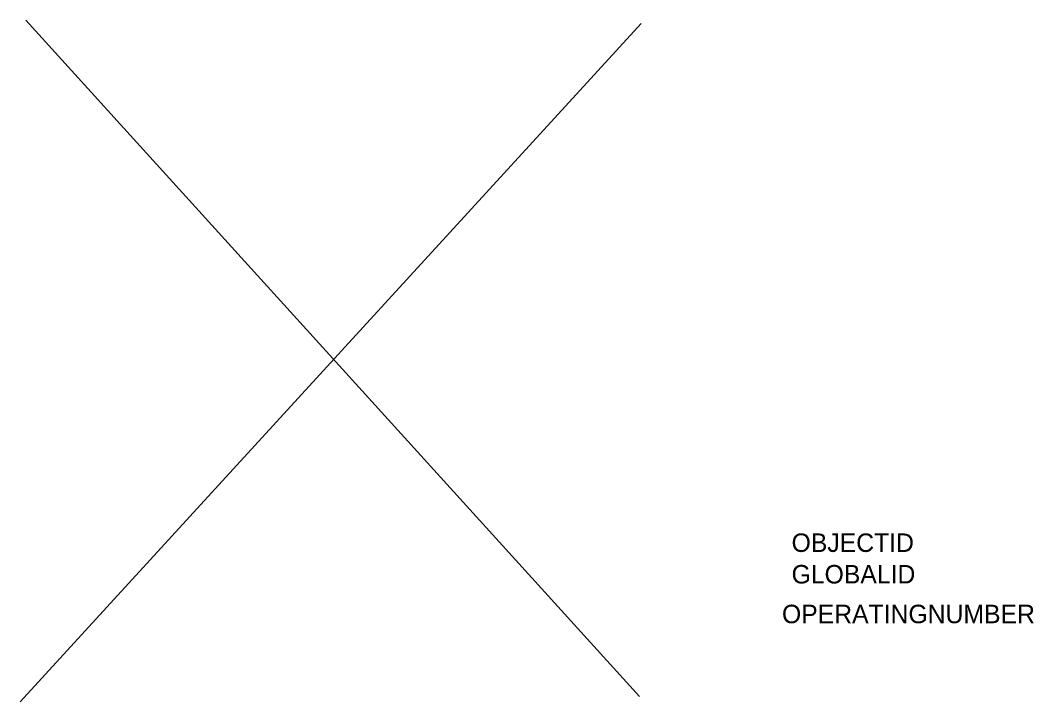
# Model space of a CAD drawing. Header units: feet. Extents: x -0.033 to 0.076, y -0.037 to 0.037.
import ezdxf

# ---------------------------------------------------------------- set-up
doc = ezdxf.new("R2010")
doc.units = ezdxf.units.FT
doc.header["$MEASUREMENT"] = 0

msp = doc.modelspace()

# ---------------------------------------------------------------- linework, layer by layer
for p, q in [((0.03363, 0.03654), (-0.03349, -0.03683)), ((-0.03289, 0.03687), (0.03343, -0.03625))]:
    msp.add_line(p, q)

# ---------------------------------------------------------------- texts
for tag, p in [('OBJECTID', (0.04988, -0.02063)), ('GLOBALID', (0.04988, -0.02404)), ('OPERATINGNUMBER', (0.04884, -0.02834))]:
    msp.add_attdef(tag, p, '', height=0.002)

doc.saveas('drawing.dxf')
